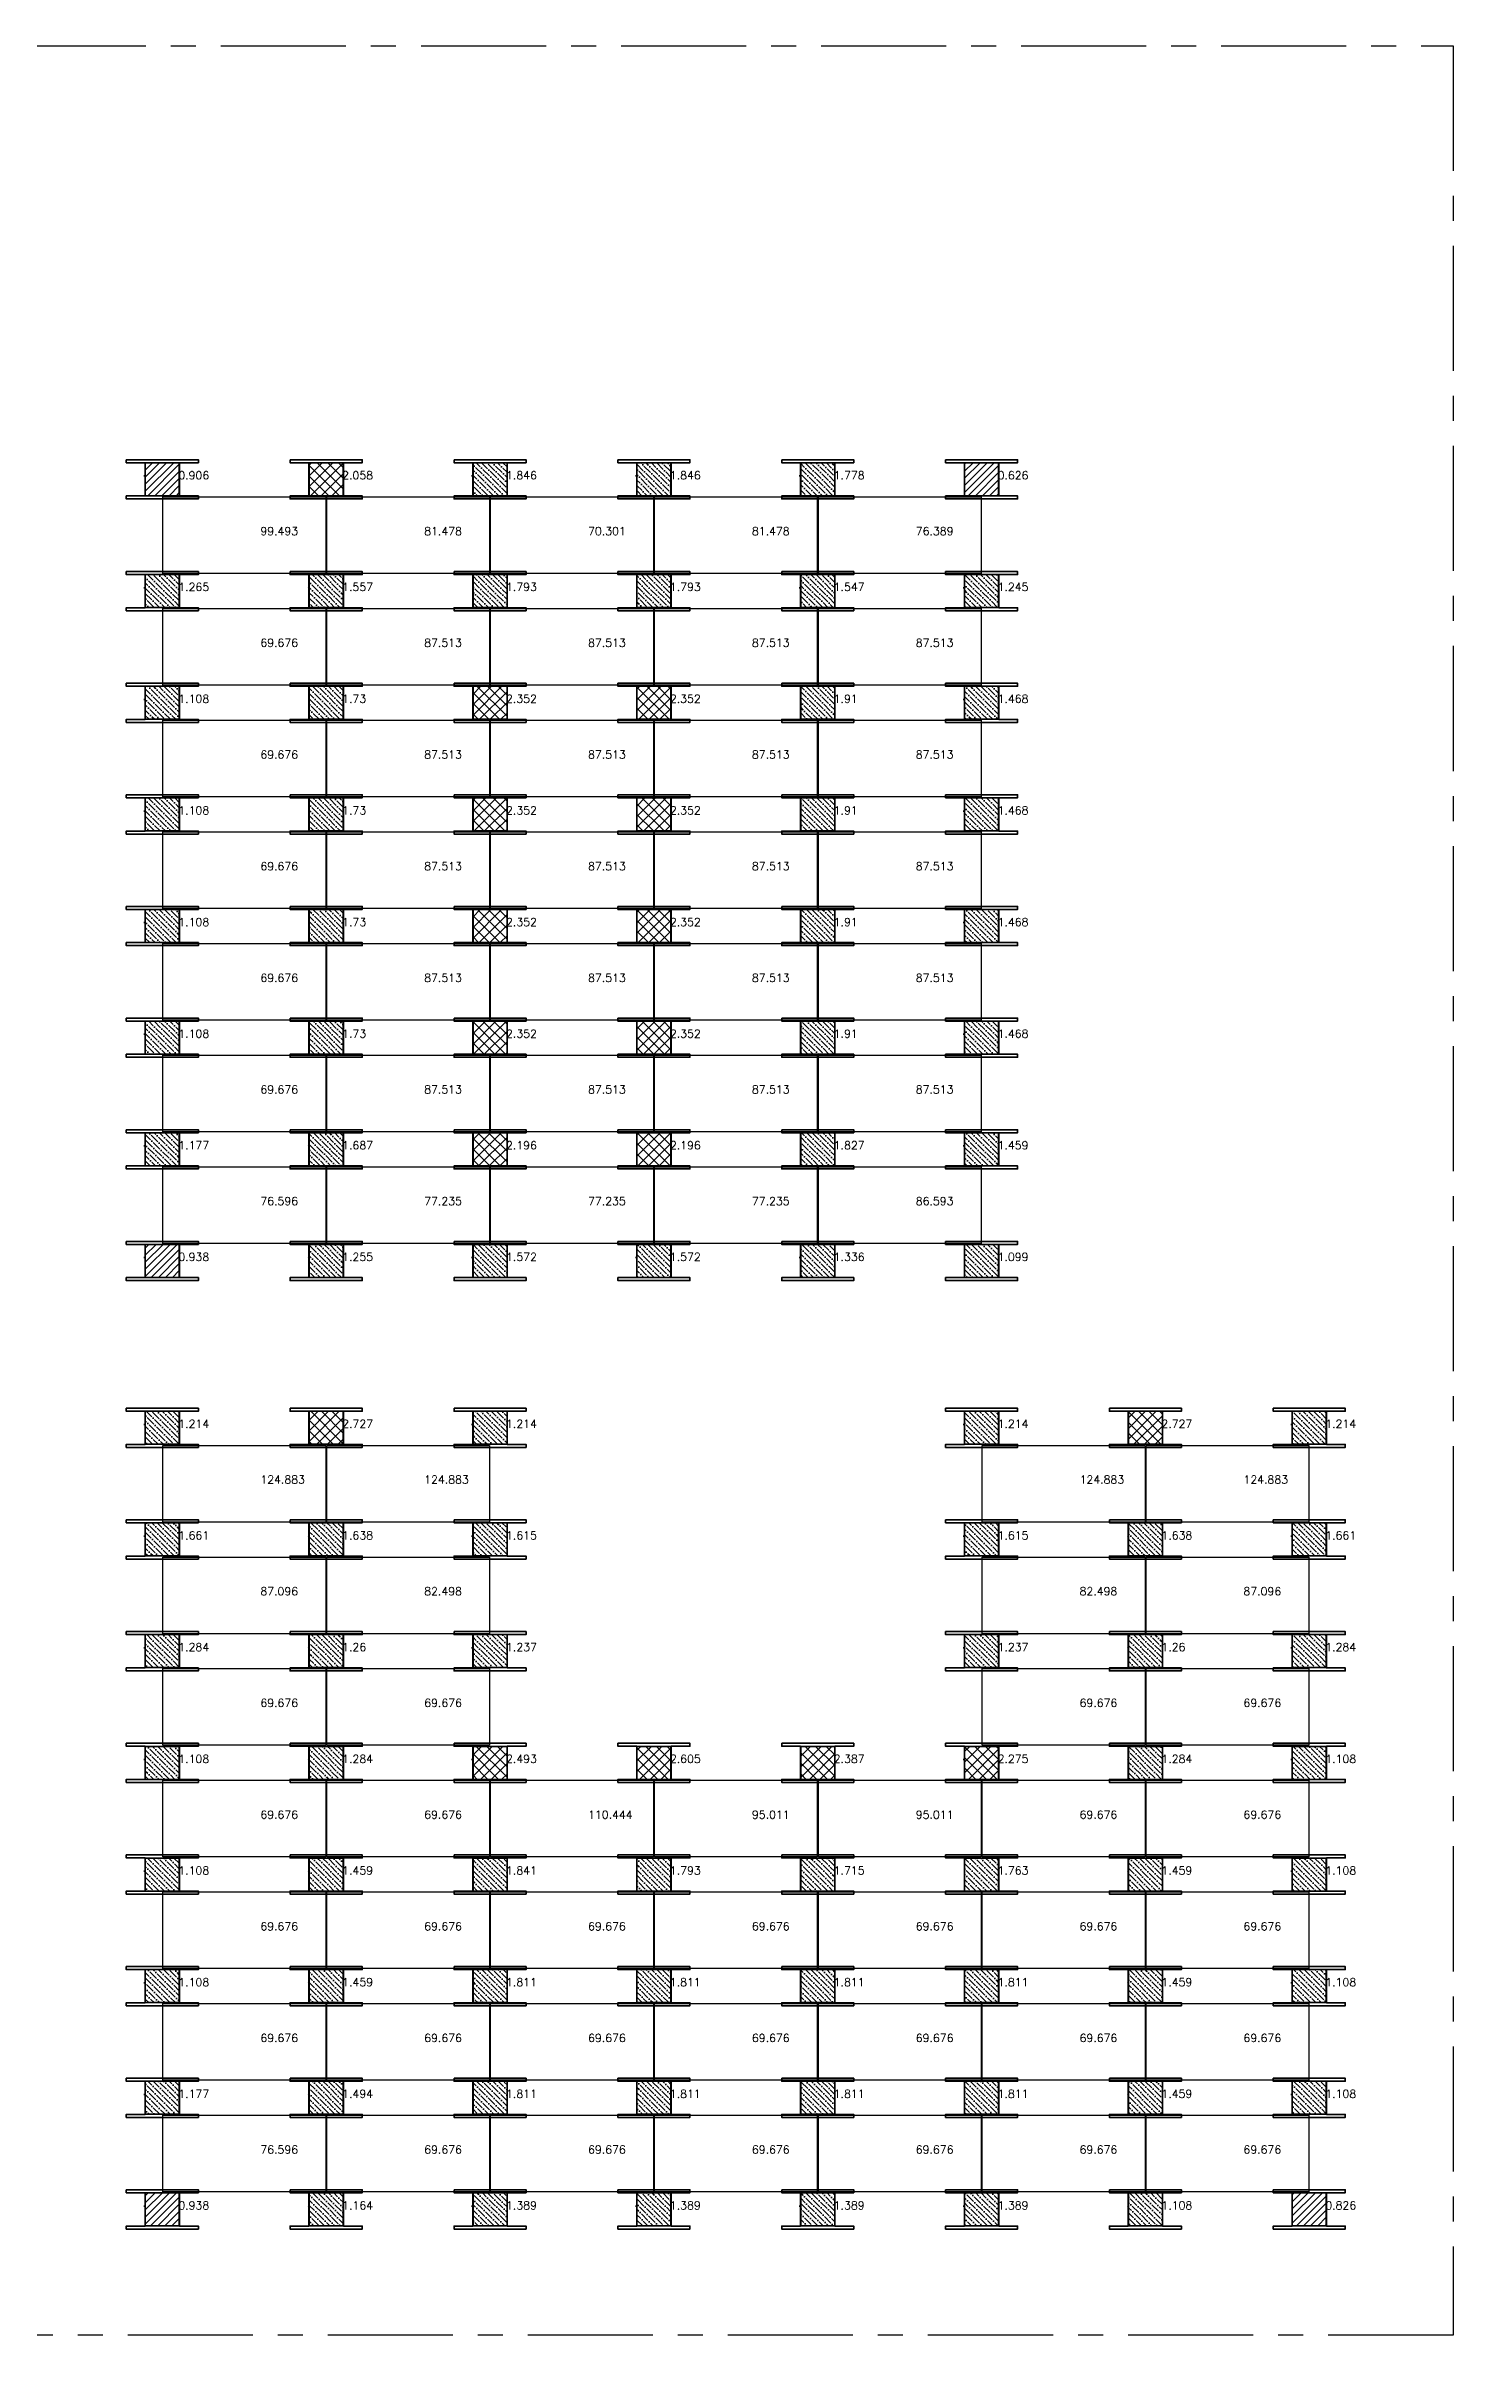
# Model space of a CAD drawing. Header units: inches. Extents: x 8013 to 9429, y -6208 to -3989.
# Drawn here: x 8725 to 9429, y -5133 to -3989 of the extents above; entities that cross this region are included whole.
import ezdxf

# ---------------------------------------------------------------- set-up
doc = ezdxf.new("R2010")
doc.units = ezdxf.units.IN
doc.header["$LTSCALE"] = 50
doc.header["$MEASUREMENT"] = 0
doc.linetypes.add('CENTER', pattern=[2, 1.25, -0.25, 0.25, -0.25])
for name, color, linetype, lineweight in [('E-PANELS', 140, 'Continuous', 30), ('E2-ECOFEET', 254, 'Continuous', 35), ('HATCH 1', 5, 'Continuous', 35), ('HATCH 2', 140, 'Continuous', 35), ('HATCH 3', 30, 'Continuous', 35)]:
    doc.layers.add(name, color=color, linetype=linetype, lineweight=lineweight)
doc.layers.add('EF3 TEXT', color=7, linetype='Continuous')
doc.layers.add('IFI PERIMETER', color=241, linetype='CENTER', plot=False)
doc.layers.get('0').off()
doc.styles.add('mytext', font='romans.shx')

# ---------------------------------------------------------------- blocks, each defined once
blk = doc.blocks.new('EF3_HATCH_3')
at = {"layer": 'HATCH 3'}
h = blk.add_hatch(dxfattribs=at)
h.set_pattern_fill('ANSI37', color=256, scale=30)
h.set_pattern_definition([(45, (-119.168, -90.9187), (-2.65165, 2.65165), []), (135, (-119.168, -90.9187), (-2.65165, -2.65165), [])])
h.paths.add_polyline_path([(-8.5, -8.25), (8.5, -8.25), (8.5, 8.25), (-8.5, 8.25)])
blk.add_lwpolyline([(-8.5, -8.25), (8.5, -8.25), (8.5, 8.25), (-8.5, 8.25)], close=True, dxfattribs=at)
blk = doc.blocks.new('EF3_HATCH_1')
at = {"layer": 'HATCH 1'}
h = blk.add_hatch(dxfattribs=at)
h.set_pattern_fill('ANSI31', color=256, scale=20)
h.set_pattern_definition([(45, (-119.168, -90.9187), (-1.767767, 1.767767), [])])
h.paths.add_polyline_path([(-8.5, -8.25), (8.5, -8.25), (8.5, 8.25), (-8.5, 8.25)])
blk.add_lwpolyline([(-8.5, -8.25), (8.5, -8.25), (8.5, 8.25), (-8.5, 8.25)], close=True, dxfattribs=at)
blk = doc.blocks.new('EF3_HATCH_2')
at = {"layer": 'HATCH 2'}
h = blk.add_hatch(dxfattribs=at)
h.set_pattern_fill('ANSI36', color=256, scale=15, angle=90)
h.set_pattern_definition([(135, (-119.168, -90.9187), (-3.64602, 0.994369), [4.6875, -0.9375, 0, -0.9375])])
h.paths.add_polyline_path([(-8.5, -8.25), (8.5, -8.25), (8.5, 8.25), (-8.5, 8.25)])
blk.add_lwpolyline([(-8.5, -8.25), (8.5, -8.25), (8.5, 8.25), (-8.5, 8.25)], close=True, dxfattribs=at)
blk = doc.blocks.new('SPR-P17 335W 10DEG')
at = {"layer": 'E-PANELS'}
blk.add_lwpolyline([(0, 0), (81.4, 0), (81.4, -38.32), (0, -38.32)], close=True, dxfattribs=at)
blk = doc.blocks.new('*U2')
for points in [[(17.2, -1), (17.7, -1), (17.7, -0.5)], [(18.2, -0.5), (18.2, -1), (18.7, -1)], [(17.2, -18.5), (17.7, -18.5), (17.7, -19)], [(18.2, -19), (18.2, -18.5), (18.7, -18.5)]]:
    blk.add_lwpolyline(points)
at = {"layer": 'E2-ECOFEET', "color": 5}
for points in [[(0, 0), (0, -1.5), (9.4, -1.5), (9.4, -18.1), (0, -18.1), (0, -19.6), (36, -19.6), (36, -18.1), (26.6, -18.1), (26.6, -1.5), (36, -1.5), (36, 0), (0, 0)], [(8.8, -8.1), (8.9, -8.1)]]:
    blk.add_lwpolyline(points, dxfattribs=at)
blk = doc.blocks.new('*U4')
h = blk.add_hatch()
h.set_pattern_fill('ANGLE', color=200, scale=0.44, angle=45)
h.set_pattern_definition([(45, (0, 0), (-0.0855599, 0.0855599), [0.088, -0.033]), (135, (0, 0), (-0.0855599, -0.0855599), [0.088, -0.033])])
h.paths.add_polyline_path([(9.4, -1.5), (9.4, -18.1), (26.6, -18.1), (26.6, -1.5)])
blk.add_lwpolyline([(9.4, -1.5), (26.6, -1.5), (26.6, -18.1), (9.4, -18.1)], close=True)
for points in [[(17.2, -1), (17.7, -1), (17.7, -0.5)], [(18.2, -0.5), (18.2, -1), (18.7, -1)], [(17.2, -18.5), (17.7, -18.5), (17.7, -19)], [(18.2, -19), (18.2, -18.5), (18.7, -18.5)]]:
    blk.add_lwpolyline(points)
at = {"layer": 'E2-ECOFEET', "color": 5}
blk.add_lwpolyline([(0, 0), (0, -1.5), (9.4, -1.5), (9.4, -18.1), (0, -18.1), (0, -19.6), (36, -19.6), (36, -18.1), (26.6, -18.1), (26.6, -1.5), (36, -1.5), (36, 0), (0, 0)], dxfattribs=at)
blk = doc.blocks.new('*U5')
h = blk.add_hatch()
h.set_pattern_fill('AR-B816', color=30, scale=0.38, angle=45)
h.paths.add_polyline_path([(9.4, -1.5), (9.4, -18.1), (26.6, -18.1), (26.6, -1.5)])
blk.add_lwpolyline([(9.4, -1.5), (26.6, -1.5), (26.6, -18.1), (9.4, -18.1)], close=True)
for points in [[(17.2, -1), (17.7, -1), (17.7, -0.5)], [(18.2, -0.5), (18.2, -1), (18.7, -1)], [(17.2, -18.5), (17.7, -18.5), (17.7, -19)], [(18.2, -19), (18.2, -18.5), (18.7, -18.5)]]:
    blk.add_lwpolyline(points)
at = {"layer": 'E2-ECOFEET', "color": 5}
blk.add_lwpolyline([(0, 0), (0, -1.5), (9.4, -1.5), (9.4, -18.1), (0, -18.1), (0, -19.6), (36, -19.6), (36, -18.1), (26.6, -18.1), (26.6, -1.5), (36, -1.5), (36, 0), (0, 0)], dxfattribs=at)
blk = doc.blocks.new('*U3')
h = blk.add_hatch()
h.set_pattern_fill('ANSI37', color=140, scale=29)
h.paths.add_polyline_path([(9.4, -1.5), (9.4, -18.1), (26.6, -18.1), (26.6, -1.5)])
blk.add_lwpolyline([(9.4, -1.5), (26.6, -1.5), (26.6, -18.1), (9.4, -18.1)], close=True)
for points in [[(17.2, -1), (17.7, -1), (17.7, -0.5)], [(18.2, -0.5), (18.2, -1), (18.7, -1)], [(17.2, -18.5), (17.7, -18.5), (17.7, -19)], [(18.2, -19), (18.2, -18.5), (18.7, -18.5)]]:
    blk.add_lwpolyline(points)
at = {"layer": 'E2-ECOFEET', "color": 5}
blk.add_lwpolyline([(0, 0), (0, -1.5), (9.4, -1.5), (9.4, -18.1), (0, -18.1), (0, -19.6), (36, -19.6), (36, -18.1), (26.6, -18.1), (26.6, -1.5), (36, -1.5), (36, 0), (0, 0)], dxfattribs=at)

msp = doc.modelspace()

# ---------------------------------------------------------------- linework, layer by layer
at = {"layer": 'IFI PERIMETER'}
msp.add_lwpolyline([(9428.5, -5133), (8012.6, -5133), (8012.6, -3988.6), (9428.5, -3988.6)], close=True, dxfattribs=at)

# ---------------------------------------------------------------- block references
for name, p in [('*U2', (8765.3, -4195.5)), ('*U4', (8847.2, -4195.5)), ('*U2', (8929.1, -4195.5)), ('*U2', (9011, -4195.5)), ('*U2', (9092.9, -4195.5)), ('*U5', (9174.8, -4195.5)), ('*U2', (8765.3, -4251.4)), ('*U2', (8847.2, -4251.4)), ('*U4', (8929.1, -4251.4)), ('*U4', (9011, -4251.4)), ('*U2', (9092.9, -4251.4)), ('*U2', (9174.8, -4251.4)), ('*U2', (8765.3, -4307.2)), ('*U4', (8847.2, -4307.2)), ('*U4', (8929.1, -4307.2)), ('*U4', (9011, -4307.2)), ('*U4', (9092.9, -4307.2)), ('*U2', (9174.8, -4307.2)), ('*U2', (8765.3, -4363)), ('*U4', (8847.2, -4363)), ('*U4', (8929.1, -4363)), ('*U4', (9011, -4363)), ('*U4', (9092.9, -4363)), ('*U2', (9174.8, -4363)), ('*U2', (8765.3, -4418.8)), ('*U4', (8847.2, -4418.8)), ('*U4', (8929.1, -4418.8)), ('*U4', (9011, -4418.8)), ('*U4', (9092.9, -4418.8)), ('*U2', (9174.8, -4418.8)), ('*U2', (8765.3, -4474.6)), ('*U4', (8847.2, -4474.6)), ('*U4', (8929.1, -4474.6)), ('*U4', (9011, -4474.6)), ('*U4', (9092.9, -4474.6)), ('*U2', (9174.8, -4474.6)), ('*U2', (8765.3, -4530.4)), ('*U2', (8847.2, -4530.4)), ('*U4', (8929.1, -4530.4)), ('*U4', (9011, -4530.4)), ('*U4', (9092.9, -4530.4)), ('*U2', (9174.8, -4530.4)), ('*U2', (8765.3, -4586.2)), ('*U2', (8847.2, -4586.2)), ('*U2', (8929.1, -4586.2)), ('*U2', (9011, -4586.2)), ('*U2', (9092.9, -4586.2)), ('*U5', (9174.8, -4586.2)), ('*U2', (8765.3, -4669.6)), ('*U4', (8847.2, -4669.6)), ('*U2', (8929.1, -4669.6)), ('*U2', (9174.8, -4669.6)), ('*U4', (9256.7, -4669.6)), ('*U2', (9338.6, -4669.6)), ('*U2', (8765.3, -4725.4)), ('*U2', (8847.2, -4725.4)), ('*U2', (8929.1, -4725.4)), ('*U2', (9174.8, -4725.4)), ('*U2', (9256.7, -4725.4)), ('*U2', (9338.6, -4725.4)), ('*U2', (8765.3, -4781.3)), ('*U2', (8847.2, -4781.3)), ('*U2', (8929.1, -4781.3)), ('*U2', (9174.8, -4781.3)), ('*U2', (9256.7, -4781.3)), ('*U2', (9338.6, -4781.3)), ('*U2', (8765.3, -4837.1)), ('*U2', (8847.2, -4837.1)), ('*U2', (8929.1, -4837.1)), ('*U3', (9011, -4837.1)), ('*U4', (9092.9, -4837.1)), ('*U2', (9174.8, -4837.1)), ('*U2', (9256.7, -4837.1)), ('*U2', (9338.6, -4837.1)), ('*U2', (8765.3, -4892.9)), ('*U2', (8847.2, -4892.9)), ('*U4', (8929.1, -4892.9)), ('*U4', (9011, -4892.9)), ('*U4', (9092.9, -4892.9)), ('*U4', (9174.8, -4892.9)), ('*U2', (9256.7, -4892.9)), ('*U2', (9338.6, -4892.9)), ('*U2', (8765.3, -4948.7)), ('*U2', (8847.2, -4948.7)), ('*U4', (8929.1, -4948.7)), ('*U4', (9011, -4948.7)), ('*U4', (9092.9, -4948.7)), ('*U4', (9174.8, -4948.7)), ('*U2', (9256.7, -4948.7)), ('*U2', (9338.6, -4948.7)), ('*U2', (8765.3, -5004.5)), ('*U2', (8847.2, -5004.5)), ('*U4', (8929.1, -5004.5)), ('*U4', (9011, -5004.5)), ('*U4', (9092.9, -5004.5)), ('*U4', (9174.8, -5004.5)), ('*U2', (9256.7, -5004.5)), ('*U2', (9338.6, -5004.5)), ('*U2', (8765.3, -5060.3)), ('*U2', (8847.2, -5060.3)), ('*U2', (8929.1, -5060.3)), ('*U2', (9011, -5060.3)), ('*U2', (9092.9, -5060.3)), ('*U2', (9174.8, -5060.3)), ('*U2', (9256.7, -5060.3)), ('*U5', (9338.6, -5060.3))]:
    msp.add_blockref(name, p)
at = {"layer": 'E-PANELS'}
for p in [(8783.6, -4214.1), (8865.5, -4214.1), (8947.4, -4214.1), (9029.3, -4214.1), (9111.2, -4214.1), (8783.6, -4269.9), (8865.5, -4269.9), (8947.4, -4269.9), (9029.3, -4269.9), (9111.2, -4269.9), (8783.6, -4325.7), (8865.5, -4325.7), (8947.4, -4325.7), (9029.3, -4325.7), (9111.2, -4325.7), (8783.6, -4381.5), (8865.5, -4381.5), (8947.4, -4381.5), (9029.3, -4381.5), (9111.2, -4381.5), (8783.6, -4437.3), (8865.5, -4437.3), (8947.4, -4437.3), (9029.3, -4437.3), (9111.2, -4437.3), (8783.6, -4493.1), (8865.5, -4493.1), (8947.4, -4493.1), (9029.3, -4493.1), (9111.2, -4493.1), (8783.6, -4549), (8865.5, -4549), (8947.4, -4549), (9029.3, -4549), (9111.2, -4549), (8783.6, -4688.2), (8865.5, -4688.2), (9193.1, -4688.2), (9275, -4688.2), (8783.6, -4744), (8865.5, -4744), (9193.1, -4744), (9275, -4744), (8783.6, -4799.8), (8865.5, -4799.8), (9193.1, -4799.8), (9275, -4799.8), (8783.6, -4855.6), (8865.5, -4855.6), (8947.4, -4855.6), (9029.3, -4855.6), (9111.2, -4855.6), (9193.1, -4855.6), (9275, -4855.6), (8783.6, -4911.4), (8865.5, -4911.4), (8947.4, -4911.4), (9029.3, -4911.4), (9111.2, -4911.4), (9193.1, -4911.4), (9275, -4911.4), (8783.6, -4967.2), (8865.5, -4967.2), (8947.4, -4967.2), (9029.3, -4967.2), (9111.2, -4967.2), (9193.1, -4967.2), (9275, -4967.2), (8783.6, -5023), (8865.5, -5023), (8947.4, -5023), (9029.3, -5023), (9111.2, -5023), (9193.1, -5023), (9275, -5023)]:
    msp.add_blockref('SPR-P17 335W 10DEG', p, dxfattribs=at)
at = {"layer": 'HATCH 1'}
for p in [(8783.3, -4205.3), (9192.8, -4205.3), (8783.3, -4596), (8783.3, -5070.1), (9356.6, -5070.1)]:
    msp.add_blockref('EF3_HATCH_1', p, dxfattribs=at)
at = {"layer": 'HATCH 2'}
for p in [(8947.1, -4205.3), (9029, -4205.3), (9110.9, -4205.3), (8783.3, -4261.1), (8865.2, -4261.1), (8947.1, -4261.1), (9029, -4261.1), (9110.9, -4261.1), (9192.8, -4261.1), (8783.3, -4317), (8865.2, -4317), (9110.9, -4317), (9192.8, -4317), (8783.3, -4372.8), (8865.2, -4372.8), (9110.9, -4372.8), (9192.8, -4372.8), (8783.3, -4428.6), (8865.2, -4428.6), (9110.9, -4428.6), (9192.8, -4428.6), (8783.3, -4484.4), (8865.2, -4484.4), (9110.9, -4484.4), (9192.8, -4484.4), (8783.3, -4540.2), (8865.2, -4540.2), (9110.9, -4540.2), (9192.8, -4540.2), (8865.2, -4596), (8947.1, -4596), (9029, -4596), (9110.9, -4596), (9192.8, -4596), (8783.3, -4679.4), (8947.1, -4679.4), (9192.8, -4679.4), (9356.6, -4679.4), (8783.3, -4735.2), (8865.2, -4735.2), (8947.1, -4735.2), (9192.8, -4735.2), (9274.7, -4735.2), (9356.6, -4735.2), (8783.3, -4791), (8865.2, -4791), (8947.1, -4791), (9192.8, -4791), (9274.7, -4791), (9356.6, -4791), (8783.3, -4846.9), (8865.2, -4846.9), (9274.7, -4846.9), (9356.6, -4846.9), (8783.3, -4902.7), (8865.2, -4902.7), (8947.1, -4902.7), (9029, -4902.7), (9110.9, -4902.7), (9192.8, -4902.7), (9274.7, -4902.7), (9356.6, -4902.7), (8783.3, -4958.5), (8865.2, -4958.5), (8947.1, -4958.5), (9029, -4958.5), (9110.9, -4958.5), (9192.8, -4958.5), (9274.7, -4958.5), (9356.6, -4958.5), (8783.3, -5014.3), (8865.2, -5014.3), (8947.1, -5014.3), (9029, -5014.3), (9110.9, -5014.3), (9192.8, -5014.3), (9274.7, -5014.3), (9356.6, -5014.3), (8865.2, -5070.1), (8947.1, -5070.1), (9029, -5070.1), (9110.9, -5070.1), (9192.8, -5070.1), (9274.7, -5070.1)]:
    msp.add_blockref('EF3_HATCH_2', p, dxfattribs=at)
at = {"layer": 'HATCH 3'}
for p in [(8865.2, -4205.3), (8947.1, -4317), (9029, -4317), (8947.1, -4372.8), (9029, -4372.8), (8947.1, -4428.6), (9029, -4428.6), (8947.1, -4484.4), (9029, -4484.4), (8947.1, -4540.2), (9029, -4540.2), (8865.2, -4679.4), (9274.7, -4679.4), (8947.1, -4846.9), (9029, -4846.9), (9110.9, -4846.9), (9192.8, -4846.9)]:
    msp.add_blockref('EF3_HATCH_3', p, dxfattribs=at)

# ---------------------------------------------------------------- texts
at = {"layer": 'EF3 TEXT', "style": 'mytext'}
for s, p in [('0.906', (8791.3, -4205.3)), ('2.058', (8873.2, -4205.3)), ('1.846', (8955.1, -4205.3)), ('1.846', (9037, -4205.3)), ('1.778', (9118.9, -4205.3)), ('0.626', (9200.8, -4205.3)), ('99.493', (8832.3, -4233.2)), ('81.478', (8914.2, -4233.2)), ('70.301', (8996.1, -4233.2)), ('81.478', (9078, -4233.2)), ('76.389', (9159.9, -4233.2)), ('1.265', (8791.3, -4261.1)), ('1.557', (8873.2, -4261.1)), ('1.793', (8955.1, -4261.1)), ('1.793', (9037, -4261.1)), ('1.547', (9118.9, -4261.1)), ('1.245', (9200.8, -4261.1)), ('69.676', (8832.3, -4289)), ('87.513', (8914.2, -4289)), ('87.513', (8996.1, -4289)), ('87.513', (9078, -4289)), ('87.513', (9159.9, -4289)), ('1.108', (8791.3, -4317)), ('1.73', (8873.2, -4317)), ('2.352', (8955.1, -4317)), ('2.352', (9037, -4317)), ('1.91', (9118.9, -4317)), ('1.468', (9200.8, -4317)), ('69.676', (8832.3, -4344.9)), ('87.513', (8914.2, -4344.9)), ('87.513', (8996.1, -4344.9)), ('87.513', (9078, -4344.9)), ('87.513', (9159.9, -4344.9)), ('1.108', (8791.3, -4372.8)), ('1.73', (8873.2, -4372.8)), ('2.352', (8955.1, -4372.8)), ('2.352', (9037, -4372.8)), ('1.91', (9118.9, -4372.8)), ('1.468', (9200.8, -4372.8)), ('69.676', (8832.3, -4400.7)), ('87.513', (8914.2, -4400.7)), ('87.513', (8996.1, -4400.7)), ('87.513', (9078, -4400.7)), ('87.513', (9159.9, -4400.7)), ('1.108', (8791.3, -4428.6)), ('1.73', (8873.2, -4428.6)), ('2.352', (8955.1, -4428.6)), ('2.352', (9037, -4428.6)), ('1.91', (9118.9, -4428.6)), ('1.468', (9200.8, -4428.6)), ('69.676', (8832.3, -4456.5)), ('87.513', (8914.2, -4456.5)), ('87.513', (8996.1, -4456.5)), ('87.513', (9078, -4456.5)), ('87.513', (9159.9, -4456.5)), ('1.108', (8791.3, -4484.4)), ('1.73', (8873.2, -4484.4)), ('2.352', (8955.1, -4484.4)), ('2.352', (9037, -4484.4)), ('1.91', (9118.9, -4484.4)), ('1.468', (9200.8, -4484.4)), ('69.676', (8832.3, -4512.3)), ('87.513', (8914.2, -4512.3)), ('87.513', (8996.1, -4512.3)), ('87.513', (9078, -4512.3)), ('87.513', (9159.9, -4512.3)), ('1.177', (8791.3, -4540.2)), ('1.687', (8873.2, -4540.2)), ('2.196', (8955.1, -4540.2)), ('2.196', (9037, -4540.2)), ('1.827', (9118.9, -4540.2)), ('1.459', (9200.8, -4540.2)), ('76.596', (8832.3, -4568.1)), ('77.235', (8914.2, -4568.1)), ('77.235', (8996.1, -4568.1)), ('77.235', (9078, -4568.1)), ('86.593', (9159.9, -4568.1)), ('0.938', (8791.3, -4596)), ('1.255', (8873.2, -4596)), ('1.572', (8955.1, -4596)), ('1.572', (9037, -4596)), ('1.336', (9118.9, -4596)), ('1.099', (9200.8, -4596)), ('1.214', (8791.3, -4679.4)), ('2.727', (8873.2, -4679.4)), ('1.214', (8955.1, -4679.4)), ('1.214', (9200.8, -4679.4)), ('2.727', (9282.7, -4679.4)), ('1.214', (9364.6, -4679.4)), ('124.883', (8832.3, -4707.3)), ('124.883', (8914.2, -4707.3)), ('124.883', (9241.8, -4707.3)), ('124.883', (9323.7, -4707.3)), ('1.661', (8791.3, -4735.2)), ('1.638', (8873.2, -4735.2)), ('1.615', (8955.1, -4735.2)), ('1.615', (9200.8, -4735.2)), ('1.638', (9282.7, -4735.2)), ('1.661', (9364.6, -4735.2)), ('87.096', (8832.3, -4763.1)), ('82.498', (8914.2, -4763.1)), ('82.498', (9241.8, -4763.1)), ('87.096', (9323.7, -4763.1)), ('1.284', (8791.3, -4791)), ('1.26', (8873.2, -4791)), ('1.237', (8955.1, -4791)), ('1.237', (9200.8, -4791)), ('1.26', (9282.7, -4791)), ('1.284', (9364.6, -4791)), ('69.676', (8832.3, -4818.9)), ('69.676', (8914.2, -4818.9)), ('69.676', (9241.8, -4818.9)), ('69.676', (9323.7, -4818.9)), ('1.108', (8791.3, -4846.9)), ('1.284', (8873.2, -4846.9)), ('2.493', (8955.1, -4846.9)), ('2.605', (9037, -4846.9)), ('2.387', (9118.9, -4846.9)), ('2.275', (9200.8, -4846.9)), ('1.284', (9282.7, -4846.9)), ('1.108', (9364.6, -4846.9)), ('69.676', (8832.3, -4874.8)), ('69.676', (8914.2, -4874.8)), ('110.444', (8996.1, -4874.8)), ('95.011', (9078, -4874.8)), ('95.011', (9159.9, -4874.8)), ('69.676', (9241.8, -4874.8)), ('69.676', (9323.7, -4874.8)), ('1.108', (8791.3, -4902.7)), ('1.459', (8873.2, -4902.7)), ('1.841', (8955.1, -4902.7)), ('1.793', (9037, -4902.7)), ('1.715', (9118.9, -4902.7)), ('1.763', (9200.8, -4902.7)), ('1.459', (9282.7, -4902.7)), ('1.108', (9364.6, -4902.7)), ('69.676', (8832.3, -4930.6)), ('69.676', (8914.2, -4930.6)), ('69.676', (8996.1, -4930.6)), ('69.676', (9078, -4930.6)), ('69.676', (9159.9, -4930.6)), ('69.676', (9241.8, -4930.6)), ('69.676', (9323.7, -4930.6)), ('1.108', (8791.3, -4958.5)), ('1.459', (8873.2, -4958.5)), ('1.811', (8955.1, -4958.5)), ('1.811', (9037, -4958.5)), ('1.811', (9118.9, -4958.5)), ('1.811', (9200.8, -4958.5)), ('1.459', (9282.7, -4958.5)), ('1.108', (9364.6, -4958.5)), ('69.676', (8832.3, -4986.4)), ('69.676', (8914.2, -4986.4)), ('69.676', (8996.1, -4986.4)), ('69.676', (9078, -4986.4)), ('69.676', (9159.9, -4986.4)), ('69.676', (9241.8, -4986.4)), ('69.676', (9323.7, -4986.4)), ('1.177', (8791.3, -5014.3)), ('1.494', (8873.2, -5014.3)), ('1.811', (8955.1, -5014.3)), ('1.811', (9037, -5014.3)), ('1.811', (9118.9, -5014.3)), ('1.811', (9200.8, -5014.3)), ('1.459', (9282.7, -5014.3)), ('1.108', (9364.6, -5014.3)), ('76.596', (8832.3, -5042.2)), ('69.676', (8914.2, -5042.2)), ('69.676', (8996.1, -5042.2)), ('69.676', (9078, -5042.2)), ('69.676', (9159.9, -5042.2)), ('69.676', (9241.8, -5042.2)), ('69.676', (9323.7, -5042.2)), ('0.938', (8791.3, -5070.1)), ('1.164', (8873.2, -5070.1)), ('1.389', (8955.1, -5070.1)), ('1.389', (9037, -5070.1)), ('1.389', (9118.9, -5070.1)), ('1.389', (9200.8, -5070.1)), ('1.108', (9282.7, -5070.1)), ('0.826', (9364.6, -5070.1))]:
    msp.add_text(s, height=4, dxfattribs=at).set_placement(p)

doc.saveas('drawing.dxf')
